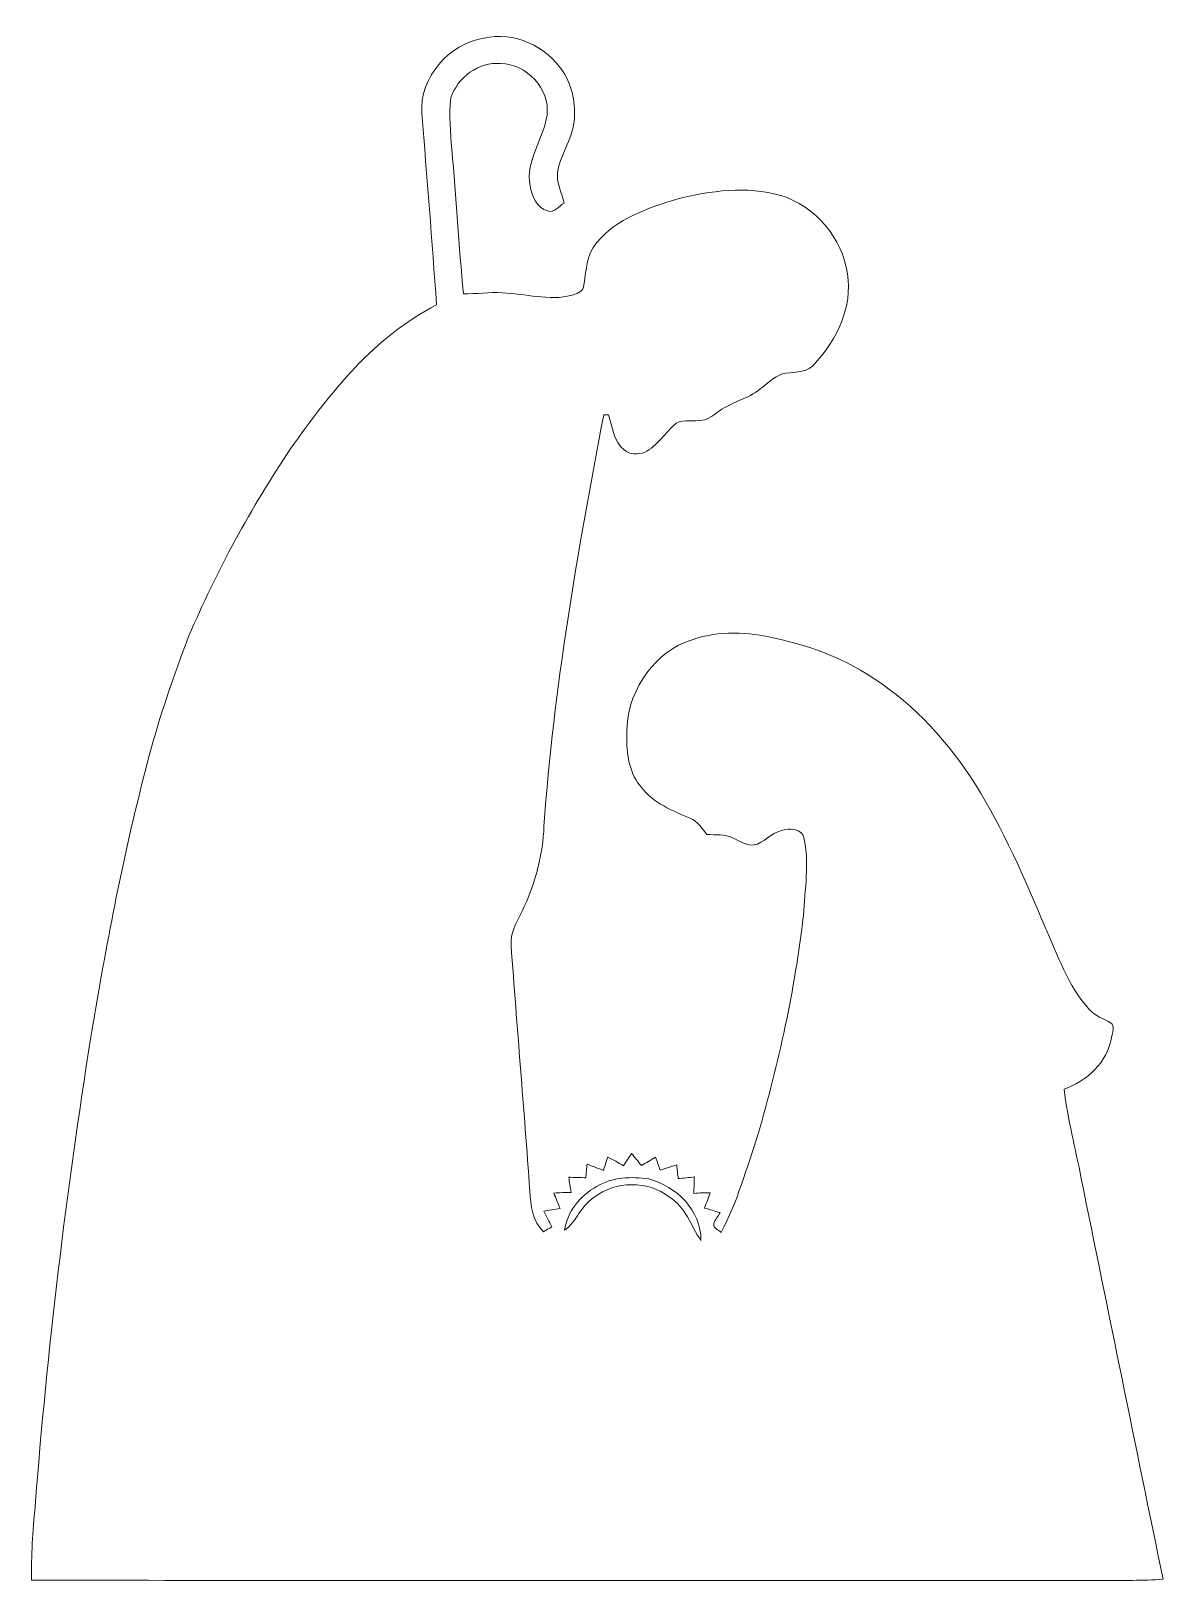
# Model space of a CAD drawing. Header units: centimetres. Extents: x -11.8 to 11.8, y -16.1 to 16.2.
import ezdxf

# ---------------------------------------------------------------- set-up
doc = ezdxf.new("R2010")
doc.units = ezdxf.units.CM
doc.header["$MEASUREMENT"] = 0
doc.layers.add('Layer 1', color=7, linetype='Continuous')

msp = doc.modelspace()

# ---------------------------------------------------------------- linework, layer by layer
at = {"layer": 'Layer 1', "lineweight": 9}
for points, knots in [([(-2.36838, 16.08642), (-1.74009, 16.23459), (-1.05464, 15.91815), (-0.71244, 15.38157), (-0.71244, 15.38157), (-0.51101, 15.07889), (-0.44363, 14.69965), (-0.48349, 14.34194), (-0.48349, 14.34194), (-0.52653, 13.95529), (-0.78618, 13.63568), (-0.83274, 13.25009), (-0.83274, 13.25009), (-0.84086, 13.03701), (-0.73996, 12.84228), (-0.68951, 12.64049), (-0.68951, 12.64049), (-0.79888, 12.58299), (-0.89765, 12.42882), (-1.03735, 12.4761), (-1.03735, 12.4761), (-1.26489, 12.53713), (-1.36649, 12.78619), (-1.40318, 12.99785), (-1.40318, 12.99785), (-1.49879, 13.5309), (-1.12096, 13.97223), (-1.04829, 14.47776), (-1.04829, 14.47776), (-0.98303, 15.02703), (-1.47409, 15.55267), (-2.02019, 15.55302), (-2.02019, 15.55302), (-2.47598, 15.60065), (-2.92013, 15.26234), (-3.05806, 14.83689), (-3.05806, 14.83689), (-3.09934, 14.47917), (-3.06794, 14.11792), (-3.03725, 13.76021), (-3.03725, 13.76021), (-2.94623, 12.75585), (-2.88873, 11.74902), (-2.7963, 10.74466), (-2.7963, 10.74466), (-2.52502, 10.74255), (-2.25479, 10.78876), (-1.98315, 10.76442), (-1.98315, 10.76442), (-1.49914, 10.75419), (-1.01407, 10.59156), (-0.53182, 10.71468), (-0.53182, 10.71468), (-0.43798, 10.74431), (-0.31204, 10.77818), (-0.28946, 10.89001), (-0.28946, 10.89001), (-0.22702, 11.20751), (-0.23514, 11.55958), (-0.00654, 11.81746), (-0.00654, 11.81746), (0.40445, 12.32546), (1.06203, 12.53607), (1.66246, 12.72163), (1.66246, 12.72163), (2.3666, 12.90119), (3.1226, 13.00456), (3.8338, 12.80206), (3.8338, 12.80206), (4.55629, 12.57452), (5.12356, 11.91165), (5.22833, 11.16024), (5.22833, 11.16024), (5.33593, 10.47408), (5.01067, 9.79287), (4.55594, 9.30004), (4.55594, 9.30004), (4.41165, 9.10636), (4.15695, 9.11659), (3.94387, 9.08872), (3.94387, 9.08872), (3.72479, 9.06262), (3.57486, 8.87882), (3.40341, 8.75958), (3.40341, 8.75958), (3.15259, 8.54756), (2.81533, 8.49218), (2.55287, 8.29956), (2.55287, 8.29956), (2.43892, 8.23112), (2.33661, 8.12494), (2.19903, 8.1073), (2.19903, 8.1073), (2.01876, 8.07061), (1.81627, 8.1327), (1.64799, 8.04344), (1.64799, 8.04344), (1.41939, 7.85189), (1.2617, 7.5739), (0.99006, 7.4349), (0.99006, 7.4349), (0.85248, 7.3961), (0.67609, 7.37528), (0.56496, 7.48852), (0.56496, 7.48852), (0.33531, 7.65821), (0.33001, 7.97395), (0.23265, 8.21842), (0.23265, 8.21842), (0.20866, 8.21877), (0.15997, 8.21948), (0.13563, 8.21983), (0.13563, 8.21983), (-0.40835, 5.37574), (-0.90929, 2.51542), (-1.11249, -0.3763), (-1.11249, -0.3763), (-1.13684, -0.95451), (-1.2843, -1.52071), (-1.52419, -2.046), (-1.52419, -2.046), (-1.63214, -2.31023), (-1.82405, -2.55259), (-1.80041, -2.85492), (-1.80041, -2.85492), (-1.67447, -4.56625), (-1.53018, -6.27686), (-1.40671, -7.9889), (-1.40671, -7.9889), (-1.39225, -8.28734), (-1.35168, -8.62213), (-1.12308, -8.84085), (-1.12308, -8.84085), (-1.06522, -8.80593), (-1.00701, -8.771), (-0.94916, -8.73643), (-0.94916, -8.73643), (-1.0049, -8.62848), (-1.06452, -8.5223), (-1.11779, -8.41329), (-1.11779, -8.41329), (-1.00596, -8.39177), (-0.88954, -8.37589), (-0.77665, -8.35437), (-0.77665, -8.35437), (-0.82004, -8.24713), (-0.86555, -8.14059), (-0.90541, -8.03229), (-0.90541, -8.03229), (-0.78582, -8.02417), (-0.66694, -8.021), (-0.54629, -8.01888), (-0.54629, -8.01888), (-0.56216, -7.91269), (-0.57909, -7.80686), (-0.59426, -7.70138), (-0.59426, -7.70138), (-0.47573, -7.7042), (-0.35755, -7.70879), (-0.23831, -7.71338), (-0.23831, -7.71338), (-0.22984, -7.61813), (-0.22067, -7.52323), (-0.2115, -7.42904), (-0.2115, -7.42904), (-0.09685, -7.46961), (0.01569, -7.51617), (0.12928, -7.55992), (0.12928, -7.55992), (0.15927, -7.46749), (0.18855, -7.37541), (0.21818, -7.28334), (0.21818, -7.28334), (0.33319, -7.33343), (0.44079, -7.3994), (0.5505, -7.46008), (0.5505, -7.46008), (0.60306, -7.37436), (0.65669, -7.28934), (0.71278, -7.20608), (0.71278, -7.20608), (0.78862, -7.2844), (0.85601, -7.37048), (0.92162, -7.45796), (0.92162, -7.45796), (1.02216, -7.40152), (1.11953, -7.33978), (1.22043, -7.28404), (1.22043, -7.28404), (1.25288, -7.374), (1.28392, -7.46502), (1.31391, -7.55639), (1.31391, -7.55639), (1.42962, -7.51758), (1.54392, -7.47384), (1.66104, -7.43997), (1.66104, -7.43997), (1.67128, -7.53628), (1.68151, -7.63294), (1.69244, -7.73031), (1.69244, -7.73031), (1.80357, -7.71831), (1.91787, -7.70914), (2.0297, -7.69468), (2.0297, -7.69468), (2.02476, -7.80757), (2.02088, -7.92434), (2.02158, -8.03828), (2.02158, -8.03828), (2.13518, -8.03052), (2.24877, -8.02453), (2.36272, -8.02594), (2.36272, -8.02594), (2.32321, -8.13248), (2.28087, -8.23831), (2.24242, -8.3452), (2.24242, -8.3452), (2.35143, -8.37625), (2.45973, -8.40764), (2.56909, -8.44116), (2.56909, -8.44116), (2.52076, -8.51771), (2.45832, -8.58968), (2.43539, -8.67928), (2.43539, -8.67928), (2.41846, -8.76959), (2.53488, -8.80134), (2.58744, -8.85391), (2.58744, -8.85391), (2.93281, -8.21326), (3.1219, -7.50488), (3.35473, -6.81944), (3.35473, -6.81944), (3.79323, -5.31943), (4.12837, -3.78661), (4.30688, -2.23368), (4.30688, -2.23368), (4.34145, -1.69534), (4.43247, -1.14324), (4.31746, -0.6102), (4.31746, -0.6102), (4.27442, -0.44439), (4.0751, -0.41193), (3.93046, -0.44157), (3.93046, -0.44157), (3.70469, -0.47014), (3.54594, -0.64794), (3.34944, -0.74284), (3.34944, -0.74284), (3.15859, -0.81798), (2.99349, -0.68569), (2.82909, -0.61549), (2.82909, -0.61549), (2.66434, -0.52941), (2.47102, -0.55693), (2.29322, -0.54458), (2.29322, -0.54458), (2.18704, -0.42075), (2.09602, -0.26835), (1.93974, -0.2045), (1.93974, -0.2045), (1.56932, -0.0521), (1.17915, 0.11371), (0.92444, 0.4372), (0.92444, 0.4372), (0.68456, 0.71096), (0.61329, 1.09231), (0.62035, 1.44615), (0.62035, 1.44615), (0.56532, 2.23319), (1.0017, 3.03576), (1.6995, 3.40653), (1.6995, 3.40653), (2.22161, 3.66547), (2.82556, 3.71133), (3.39495, 3.6182), (3.39495, 3.6182), (4.23491, 3.46897), (5.06464, 3.19522), (5.77584, 2.71438), (5.77584, 2.71438), (6.64579, 2.15417), (7.34782, 1.36712), (7.90062, 0.49894), (7.90062, 0.49894), (8.48482, -0.43486), (8.92474, -1.44804), (9.34807, -2.46228), (9.34807, -2.46228), (9.62147, -3.06129), (9.83244, -3.71076), (10.28752, -4.20324), (10.28752, -4.20324), (10.40288, -4.3387), (10.57856, -4.38774), (10.72602, -4.47664), (10.72602, -4.47664), (10.83221, -4.54296), (10.75566, -4.68866), (10.74648, -4.78744), (10.74648, -4.78744), (10.65864, -5.3039), (10.23072, -5.69019), (9.75447, -5.86306), (9.75447, -5.86306), (9.8275, -6.49171), (9.99366, -7.10448), (10.11148, -7.72572), (10.11148, -7.72572), (10.67593, -10.51725), (11.25096, -13.30702), (11.82034, -16.09749), (11.82034, -16.09749), (11.39383, -16.12501), (10.96662, -16.12254), (10.53976, -16.12289), (10.53976, -16.12289), (3.08697, -16.11443), (-4.36581, -16.13312), (-11.81859, -16.11372), (-11.81859, -16.11372), (-11.82953, -15.60113), (-11.7872, -15.09031), (-11.74451, -14.58055), (-11.74451, -14.58055), (-11.48804, -11.2976), (-11.09752, -8.02523), (-10.57823, -4.77333), (-10.57823, -4.77333), (-10.2886, -3.04048), (-9.97004, -1.31046), (-9.5393, 0.39381), (-9.5393, 0.39381), (-9.28318, 1.48107), (-8.94028, 2.54787), (-8.5367, 3.58857), (-8.5367, 3.58857), (-7.94933, 4.96228), (-7.23601, 6.28273), (-6.39816, 7.51992), (-6.39816, 7.51992), (-5.57972, 8.6855), (-4.65403, 9.85637), (-3.35651, 10.51324), (-3.35651, 10.51324), (-3.45, 11.84745), (-3.55724, 13.18024), (-3.66449, 14.51339), (-3.66449, 14.51339), (-3.71811, 15.26622), (-3.09758, 15.96507), (-2.36838, 16.08642), (-2.36838, 16.08642), (-2.36838, 16.08642), (-2.36838, 16.08642), (-2.36838, 16.08642)], [0, 0, 0, 0, 0.01111111, 0.01111111, 0.01111111, 0.01111111, 0.02222222, 0.02222222, 0.02222222, 0.02222222, 0.03333333, 0.03333333, 0.03333333, 0.03333333, 0.04444444, 0.04444444, 0.04444444, 0.04444444, 0.05555556, 0.05555556, 0.05555556, 0.05555556, 0.06666667, 0.06666667, 0.06666667, 0.06666667, 0.07777778, 0.07777778, 0.07777778, 0.07777778, 0.08888889, 0.08888889, 0.08888889, 0.08888889, 0.1, 0.1, 0.1, 0.1, 0.11111111, 0.11111111, 0.11111111, 0.11111111, 0.12222222, 0.12222222, 0.12222222, 0.12222222, 0.13333333, 0.13333333, 0.13333333, 0.13333333, 0.14444444, 0.14444444, 0.14444444, 0.14444444, 0.15555556, 0.15555556, 0.15555556, 0.15555556, 0.16666667, 0.16666667, 0.16666667, 0.16666667, 0.17777778, 0.17777778, 0.17777778, 0.17777778, 0.18888889, 0.18888889, 0.18888889, 0.18888889, 0.2, 0.2, 0.2, 0.2, 0.21111111, 0.21111111, 0.21111111, 0.21111111, 0.22222222, 0.22222222, 0.22222222, 0.22222222, 0.23333333, 0.23333333, 0.23333333, 0.23333333, 0.24444444, 0.24444444, 0.24444444, 0.24444444, 0.25555556, 0.25555556, 0.25555556, 0.25555556, 0.26666667, 0.26666667, 0.26666667, 0.26666667, 0.27777778, 0.27777778, 0.27777778, 0.27777778, 0.28888889, 0.28888889, 0.28888889, 0.28888889, 0.3, 0.3, 0.3, 0.3, 0.31111111, 0.31111111, 0.31111111, 0.31111111, 0.32222222, 0.32222222, 0.32222222, 0.32222222, 0.33333333, 0.33333333, 0.33333333, 0.33333333, 0.34444444, 0.34444444, 0.34444444, 0.34444444, 0.35555556, 0.35555556, 0.35555556, 0.35555556, 0.36666667, 0.36666667, 0.36666667, 0.36666667, 0.37777778, 0.37777778, 0.37777778, 0.37777778, 0.38888889, 0.38888889, 0.38888889, 0.38888889, 0.4, 0.4, 0.4, 0.4, 0.41111111, 0.41111111, 0.41111111, 0.41111111, 0.42222222, 0.42222222, 0.42222222, 0.42222222, 0.43333333, 0.43333333, 0.43333333, 0.43333333, 0.44444444, 0.44444444, 0.44444444, 0.44444444, 0.45555556, 0.45555556, 0.45555556, 0.45555556, 0.46666667, 0.46666667, 0.46666667, 0.46666667, 0.47777778, 0.47777778, 0.47777778, 0.47777778, 0.48888889, 0.48888889, 0.48888889, 0.48888889, 0.5, 0.5, 0.5, 0.5, 0.51111111, 0.51111111, 0.51111111, 0.51111111, 0.52222222, 0.52222222, 0.52222222, 0.52222222, 0.53333333, 0.53333333, 0.53333333, 0.53333333, 0.54444444, 0.54444444, 0.54444444, 0.54444444, 0.55555556, 0.55555556, 0.55555556, 0.55555556, 0.56666667, 0.56666667, 0.56666667, 0.56666667, 0.57777778, 0.57777778, 0.57777778, 0.57777778, 0.58888889, 0.58888889, 0.58888889, 0.58888889, 0.6, 0.6, 0.6, 0.6, 0.61111111, 0.61111111, 0.61111111, 0.61111111, 0.62222222, 0.62222222, 0.62222222, 0.62222222, 0.63333333, 0.63333333, 0.63333333, 0.63333333, 0.64444444, 0.64444444, 0.64444444, 0.64444444, 0.65555556, 0.65555556, 0.65555556, 0.65555556, 0.66666667, 0.66666667, 0.66666667, 0.66666667, 0.67777778, 0.67777778, 0.67777778, 0.67777778, 0.68888889, 0.68888889, 0.68888889, 0.68888889, 0.7, 0.7, 0.7, 0.7, 0.71111111, 0.71111111, 0.71111111, 0.71111111, 0.72222222, 0.72222222, 0.72222222, 0.72222222, 0.73333333, 0.73333333, 0.73333333, 0.73333333, 0.74444444, 0.74444444, 0.74444444, 0.74444444, 0.75555556, 0.75555556, 0.75555556, 0.75555556, 0.76666667, 0.76666667, 0.76666667, 0.76666667, 0.77777778, 0.77777778, 0.77777778, 0.77777778, 0.78888889, 0.78888889, 0.78888889, 0.78888889, 0.8, 0.8, 0.8, 0.8, 0.81111111, 0.81111111, 0.81111111, 0.81111111, 0.82222222, 0.82222222, 0.82222222, 0.82222222, 0.83333333, 0.83333333, 0.83333333, 0.83333333, 0.84444444, 0.84444444, 0.84444444, 0.84444444, 0.85555556, 0.85555556, 0.85555556, 0.85555556, 0.86666667, 0.86666667, 0.86666667, 0.86666667, 0.87777778, 0.87777778, 0.87777778, 0.87777778, 0.88888889, 0.88888889, 0.88888889, 0.88888889, 0.9, 0.9, 0.9, 0.9, 0.91111111, 0.91111111, 0.91111111, 0.91111111, 0.92222222, 0.92222222, 0.92222222, 0.92222222, 0.93333333, 0.93333333, 0.93333333, 0.93333333, 0.94444444, 0.94444444, 0.94444444, 0.94444444, 0.95555556, 0.95555556, 0.95555556, 0.95555556, 0.96666667, 0.96666667, 0.96666667, 0.96666667, 0.97777778, 0.97777778, 0.97777778, 0.97777778, 1, 1, 1, 1]), ([(-0.01183, -7.89717), (-0.35649, -8.08344), (-0.62284, -8.41858), (-0.68352, -8.80981), (-0.68352, -8.80981), (-0.42881, -8.62636), (-0.33956, -8.29017), (-0.06827, -8.12471), (-0.06827, -8.12471), (0.38258, -7.77476), (1.05532, -7.76382), (1.50759, -8.11448), (1.50759, -8.11448), (1.84096, -8.31768), (1.95738, -8.71209), (2.16516, -9.02006), (2.16516, -9.02006), (2.17786, -8.39882), (1.65081, -7.88624), (1.07967, -7.73631), (1.07967, -7.73631), (0.71489, -7.68586), (0.3092, -7.69362), (-0.01183, -7.89717)], [0, 0, 0, 0, 0.14285714, 0.14285714, 0.14285714, 0.14285714, 0.28571429, 0.28571429, 0.28571429, 0.28571429, 0.42857143, 0.42857143, 0.42857143, 0.42857143, 0.57142857, 0.57142857, 0.57142857, 0.57142857, 0.71428571, 0.71428571, 0.71428571, 0.71428571, 1, 1, 1, 1])]:
    msp.add_open_spline(points, degree=3, knots=knots, dxfattribs=at)

doc.saveas('drawing.dxf')
